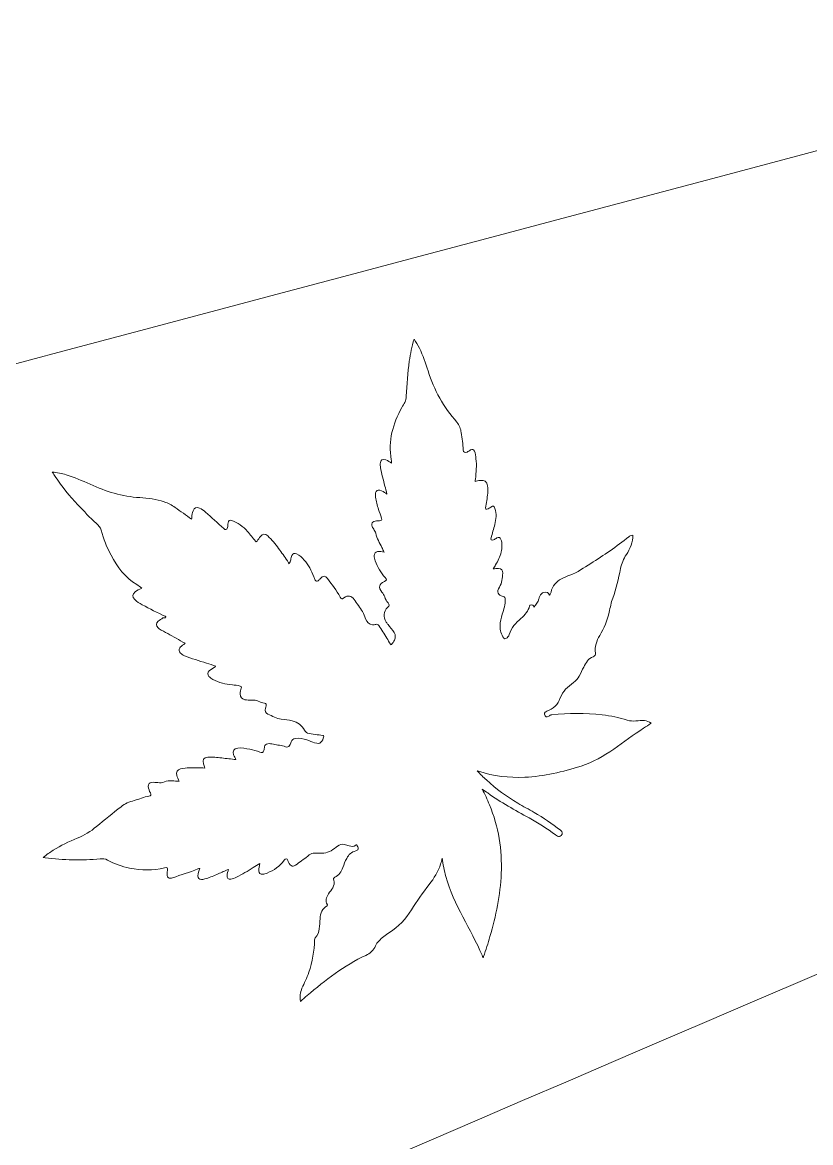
# Model space of a CAD drawing. Extents: x 435 to 1530, y -1168 to -753.
# Drawn here: x 1355.92 to 1379.51, y -823.24 to -789.72 of the extents above; entities that cross this region are included whole.
import ezdxf

# ---------------------------------------------------------------- set-up
doc = ezdxf.new("R2010")
doc.units = 0
doc.header["$MEASUREMENT"] = 0
doc.layers.add('katman 1', color=7, linetype='Continuous')

# ---------------------------------------------------------------- blocks, each defined once
blk = doc.blocks.new('block 2')
at = {"layer": 'katman 1', "lineweight": 0}
for points, knots in [([(1521.388, -755.33), (1431.564, -780.586), (1338.109, -803.653), (1249.27, -829.242), (1249.27, -829.242), (1108.792, -867.432), (1108.792, -867.432), (1108.792, -867.432), (828.002, -943.638), (828.002, -943.638), (767.648, -959.941), (664.507, -997.103), (609.731, -954.091), (568.265, -921.435), (567.624, -868.624), (583.802, -820.334), (587.509, -809.206), (591.359, -798.361), (596.462, -787.973), (596.462, -787.973), (611.609, -758.022), (611.609, -758.022), (606.84, -761.249), (568.366, -806.501), (561.392, -814.627), (548.887, -829.242), (538.776, -843.348), (527.478, -858.154), (486.342, -912.093), (435.301, -1017.025), (480.934, -1082.877), (539.989, -1168.102), (671.319, -1122.98), (755.776, -1087.256), (755.776, -1087.256), (1013.682, -976.161), (1013.682, -976.161), (1071.206, -951.778), (1127.853, -927.664), (1185.462, -902.274), (1214.286, -889.598), (1242.196, -878.038), (1271.06, -865.408), (1327.008, -840.889), (1387.531, -814.518), (1443.373, -791.269), (1450.985, -788.124), (1525.209, -755.426), (1530.031, -754.329), (1527.61, -752.993), (1524.6, -754.419), (1521.388, -755.33)], [0, 0, 0, 0, 1, 1, 1, 2, 2, 2, 3, 3, 3, 4, 4, 4, 5, 5, 5, 6, 6, 6, 7, 7, 7, 8, 8, 8, 9, 9, 9, 10, 10, 10, 11, 11, 11, 12, 12, 12, 13, 13, 13, 14, 14, 14, 15, 15, 15, 16, 16, 16, 17, 17, 17, 17]), ([(1374.516, -810.839), (1374.211, -811.04), (1373.922, -811.263), (1373.62, -811.467), (1373.315, -811.674), (1372.999, -811.863), (1372.645, -811.976), (1372.095, -812.15), (1371.537, -812.282), (1370.958, -812.309), (1370.487, -812.33), (1370.025, -812.277), (1369.576, -812.127), (1369.566, -812.124), (1369.555, -812.122), (1369.536, -812.117), (1369.627, -812.217), (1369.719, -812.305), (1369.812, -812.39), (1370.101, -812.654), (1370.414, -812.885), (1370.75, -813.084), (1370.912, -813.18), (1371.079, -813.268), (1371.242, -813.362), (1371.517, -813.52), (1371.777, -813.7), (1372.028, -813.893), (1372.093, -813.943), (1372.097, -813.993), (1372.047, -814.051), (1372.017, -814.087), (1371.981, -814.096), (1371.939, -814.071), (1371.917, -814.058), (1371.895, -814.044), (1371.875, -814.028), (1371.625, -813.844), (1371.361, -813.682), (1371.091, -813.528), (1370.67, -813.289), (1370.241, -813.065), (1369.849, -812.779), (1369.796, -812.74), (1369.742, -812.702), (1369.688, -812.663), (1369.764, -812.819), (1369.838, -812.973), (1369.903, -813.132), (1370.176, -813.791), (1370.284, -814.479), (1370.256, -815.189), (1370.229, -815.833), (1370.097, -816.458), (1369.918, -817.075), (1369.859, -817.277), (1369.794, -817.478), (1369.726, -817.677), (1369.724, -817.685), (1369.72, -817.692), (1369.713, -817.707), (1369.701, -817.679), (1369.692, -817.657), (1369.683, -817.636), (1369.515, -817.242), (1369.305, -816.869), (1369.107, -816.489), (1368.904, -816.099), (1368.714, -815.703), (1368.596, -815.277), (1368.547, -815.101), (1368.514, -814.923), (1368.488, -814.728), (1368.47, -814.795), (1368.457, -814.85), (1368.441, -814.903), (1368.371, -815.133), (1368.243, -815.333), (1368.098, -815.521), (1367.909, -815.765), (1367.73, -816.016), (1367.566, -816.278), (1367.395, -816.55), (1367.183, -816.783), (1366.907, -816.955), (1366.792, -817.027), (1366.683, -817.109), (1366.591, -817.211), (1366.552, -817.255), (1366.513, -817.3), (1366.49, -817.354), (1366.433, -817.488), (1366.333, -817.581), (1366.204, -817.639), (1365.548, -817.938), (1364.99, -818.382), (1364.445, -818.843), (1364.38, -818.898), (1364.317, -818.956), (1364.249, -819.017), (1364.219, -818.876), (1364.237, -818.748), (1364.29, -818.625), (1364.359, -818.466), (1364.439, -818.312), (1364.495, -818.147), (1364.602, -817.831), (1364.655, -817.506), (1364.669, -817.174), (1364.669, -817.15), (1364.671, -817.13), (1364.69, -817.112), (1364.766, -817.038), (1364.798, -816.943), (1364.809, -816.841), (1364.82, -816.742), (1364.824, -816.641), (1364.832, -816.541), (1364.844, -816.379), (1364.898, -816.24), (1365.044, -816.152), (1365.06, -816.142), (1365.059, -816.134), (1365.051, -816.122), (1364.98, -816.004), (1365.014, -815.899), (1365.086, -815.796), (1365.127, -815.736), (1365.174, -815.68), (1365.21, -815.616), (1365.252, -815.544), (1365.269, -815.469), (1365.24, -815.388), (1365.228, -815.351), (1365.237, -815.319), (1365.274, -815.302), (1365.399, -815.244), (1365.464, -815.136), (1365.514, -815.014), (1365.551, -814.921), (1365.582, -814.825), (1365.629, -814.736), (1365.688, -814.622), (1365.775, -814.544), (1365.902, -814.512), (1365.934, -814.504), (1365.968, -814.494), (1365.972, -814.455), (1365.977, -814.409), (1365.953, -814.37), (1365.928, -814.334), (1365.92, -814.322), (1365.912, -814.334), (1365.905, -814.339), (1365.841, -814.388), (1365.772, -814.384), (1365.7, -814.364), (1365.654, -814.351), (1365.607, -814.336), (1365.56, -814.324), (1365.486, -814.304), (1365.419, -814.319), (1365.359, -814.367), (1365.296, -814.418), (1365.23, -814.466), (1365.161, -814.507), (1365.094, -814.547), (1365.023, -814.573), (1364.945, -814.576), (1364.854, -814.579), (1364.763, -814.581), (1364.672, -814.579), (1364.609, -814.578), (1364.553, -814.594), (1364.506, -814.635), (1364.391, -814.735), (1364.26, -814.814), (1364.142, -814.909), (1364.025, -815.003), (1363.951, -814.985), (1363.888, -814.848), (1363.881, -814.833), (1363.875, -814.818), (1363.869, -814.803), (1363.839, -814.733), (1363.804, -814.727), (1363.759, -814.79), (1363.628, -814.973), (1363.452, -815.094), (1363.245, -815.176), (1363.205, -815.193), (1363.163, -815.206), (1363.119, -815.211), (1363.041, -815.22), (1362.999, -815.185), (1362.995, -815.105), (1362.991, -815.035), (1363.014, -814.968), (1363.033, -814.892), (1362.963, -814.934), (1362.898, -814.973), (1362.834, -815.012), (1362.668, -815.114), (1362.502, -815.215), (1362.328, -815.301), (1362.273, -815.327), (1362.218, -815.351), (1362.157, -815.357), (1362.084, -815.363), (1362.048, -815.328), (1362.049, -815.254), (1362.05, -815.191), (1362.073, -815.132), (1362.094, -815.065), (1361.986, -815.112), (1361.886, -815.156), (1361.785, -815.2), (1361.666, -815.251), (1361.547, -815.302), (1361.422, -815.341), (1361.377, -815.355), (1361.331, -815.366), (1361.284, -815.366), (1361.211, -815.365), (1361.176, -815.329), (1361.176, -815.257), (1361.176, -815.181), (1361.206, -815.111), (1361.23, -815.04), (1361.208, -815.035), (1361.192, -815.047), (1361.175, -815.054), (1360.928, -815.158), (1360.67, -815.23), (1360.416, -815.317), (1360.397, -815.324), (1360.375, -815.327), (1360.354, -815.329), (1360.3, -815.334), (1360.267, -815.307), (1360.257, -815.25), (1360.249, -815.2), (1360.256, -815.15), (1360.265, -815.1), (1360.281, -815.018), (1360.259, -814.996), (1360.179, -815.016), (1359.831, -815.106), (1359.482, -815.103), (1359.133, -815.03), (1358.901, -814.981), (1358.681, -814.898), (1358.473, -814.787), (1358.401, -814.749), (1358.329, -814.745), (1358.252, -814.751), (1357.701, -814.794), (1357.15, -814.798), (1356.601, -814.717), (1356.585, -814.715), (1356.57, -814.711), (1356.547, -814.707), (1356.644, -814.625), (1356.744, -814.557), (1356.846, -814.493), (1357.073, -814.35), (1357.314, -814.233), (1357.563, -814.134), (1357.777, -814.05), (1357.965, -813.929), (1358.141, -813.783), (1358.383, -813.582), (1358.63, -813.387), (1358.875, -813.19), (1358.991, -813.096), (1359.128, -813.045), (1359.268, -813.005), (1359.416, -812.962), (1359.559, -812.902), (1359.711, -812.872), (1359.775, -812.86), (1359.78, -812.84), (1359.753, -812.779), (1359.725, -812.717), (1359.696, -812.655), (1359.692, -812.586), (1359.687, -812.511), (1359.718, -812.473), (1359.792, -812.463), (1359.853, -812.455), (1359.912, -812.464), (1359.972, -812.47), (1360.042, -812.478), (1360.109, -812.477), (1360.176, -812.445), (1360.246, -812.412), (1360.325, -812.418), (1360.401, -812.419), (1360.471, -812.421), (1360.54, -812.423), (1360.614, -812.425), (1360.587, -812.365), (1360.561, -812.313), (1360.546, -812.257), (1360.517, -812.151), (1360.552, -812.087), (1360.658, -812.058), (1360.745, -812.034), (1360.834, -812.029), (1360.924, -812.027), (1361.075, -812.023), (1361.225, -812.028), (1361.382, -812.033), (1361.369, -811.99), (1361.354, -811.95), (1361.343, -811.909), (1361.307, -811.776), (1361.338, -811.727), (1361.475, -811.712), (1361.613, -811.698), (1361.751, -811.716), (1361.888, -811.731), (1362.03, -811.746), (1362.171, -811.764), (1362.316, -811.78), (1362.291, -811.731), (1362.261, -811.686), (1362.245, -811.636), (1362.207, -811.52), (1362.251, -811.449), (1362.372, -811.435), (1362.494, -811.421), (1362.612, -811.447), (1362.729, -811.471), (1362.832, -811.492), (1362.935, -811.512), (1363.032, -811.558), (1363.095, -811.588), (1363.129, -811.57), (1363.15, -811.503), (1363.16, -811.47), (1363.165, -811.434), (1363.17, -811.399), (1363.18, -811.341), (1363.207, -811.313), (1363.265, -811.305), (1363.323, -811.297), (1363.379, -811.306), (1363.434, -811.319), (1363.555, -811.348), (1363.682, -811.348), (1363.799, -811.398), (1363.846, -811.418), (1363.888, -811.398), (1363.918, -811.356), (1363.942, -811.323), (1363.958, -811.285), (1363.97, -811.247), (1363.988, -811.186), (1364.029, -811.156), (1364.088, -811.146), (1364.209, -811.127), (1364.324, -811.157), (1364.437, -811.193), (1364.515, -811.218), (1364.592, -811.251), (1364.67, -811.277), (1364.845, -811.337), (1364.908, -811.242), (1364.945, -811.08), (1364.951, -811.056), (1364.933, -811.058), (1364.919, -811.056), (1364.84, -811.047), (1364.761, -811.037), (1364.683, -811.028), (1364.607, -811.018), (1364.531, -811.011), (1364.459, -810.984), (1364.418, -810.969), (1364.387, -810.945), (1364.367, -810.904), (1364.289, -810.749), (1364.162, -810.657), (1363.994, -810.618), (1363.888, -810.594), (1363.78, -810.583), (1363.672, -810.568), (1363.527, -810.549), (1363.402, -810.479), (1363.273, -810.419), (1363.195, -810.382), (1363.176, -810.326), (1363.195, -810.241), (1363.201, -810.217), (1363.21, -810.195), (1363.217, -810.171), (1363.228, -810.127), (1363.215, -810.101), (1363.17, -810.092), (1363.104, -810.08), (1363.043, -810.062), (1362.984, -810.028), (1362.926, -809.995), (1362.855, -810.003), (1362.788, -810.001), (1362.719, -810), (1362.648, -810.004), (1362.58, -809.987), (1362.486, -809.964), (1362.444, -809.911), (1362.443, -809.813), (1362.443, -809.754), (1362.453, -809.696), (1362.474, -809.642), (1362.49, -809.6), (1362.476, -809.59), (1362.438, -809.579), (1362.363, -809.555), (1362.285, -809.551), (1362.208, -809.544), (1362.004, -809.527), (1361.808, -809.479), (1361.627, -809.38), (1361.583, -809.356), (1361.54, -809.33), (1361.507, -809.29), (1361.459, -809.234), (1361.462, -809.181), (1361.513, -809.127), (1361.564, -809.073), (1361.638, -809.052), (1361.69, -808.999), (1361.694, -808.995), (1361.699, -808.99), (1361.708, -808.982), (1361.614, -808.952), (1361.524, -808.925), (1361.435, -808.895), (1361.213, -808.823), (1360.988, -808.759), (1360.772, -808.671), (1360.728, -808.653), (1360.688, -808.628), (1360.654, -808.595), (1360.601, -808.545), (1360.596, -808.491), (1360.639, -808.43), (1360.659, -808.402), (1360.684, -808.379), (1360.711, -808.359), (1360.737, -808.34), (1360.764, -808.322), (1360.795, -808.3), (1360.704, -808.248), (1360.615, -808.2), (1360.528, -808.149), (1360.36, -808.05), (1360.182, -807.969), (1360.018, -807.863), (1360.006, -807.855), (1359.994, -807.846), (1359.984, -807.836), (1359.914, -807.769), (1359.915, -807.705), (1359.986, -807.64), (1360.03, -807.6), (1360.081, -807.572), (1360.131, -807.542), (1360.152, -807.53), (1360.169, -807.54), (1360.187, -807.542), (1360.204, -807.544), (1360.216, -807.539), (1360.22, -807.521), (1360.224, -807.505), (1360.214, -807.498), (1360.201, -807.492), (1359.965, -807.389), (1359.736, -807.269), (1359.51, -807.145), (1359.43, -807.102), (1359.351, -807.056), (1359.286, -806.992), (1359.204, -806.912), (1359.207, -806.832), (1359.296, -806.761), (1359.355, -806.714), (1359.423, -806.685), (1359.497, -806.65), (1359.443, -806.611), (1359.396, -806.574), (1359.346, -806.543), (1358.998, -806.33), (1358.765, -806.016), (1358.577, -805.664), (1358.449, -805.426), (1358.346, -805.178), (1358.282, -804.914), (1358.261, -804.827), (1358.201, -804.767), (1358.138, -804.711), (1357.941, -804.538), (1357.766, -804.345), (1357.586, -804.155), (1357.336, -803.891), (1357.104, -803.613), (1356.904, -803.308), (1356.877, -803.267), (1356.851, -803.224), (1356.819, -803.175), (1356.965, -803.188), (1357.098, -803.217), (1357.23, -803.255), (1357.478, -803.327), (1357.713, -803.433), (1357.948, -803.54), (1358.422, -803.756), (1358.913, -803.907), (1359.437, -803.94), (1359.683, -803.955), (1359.928, -803.984), (1360.164, -804.065), (1360.283, -804.106), (1360.394, -804.16), (1360.497, -804.234), (1360.659, -804.351), (1360.821, -804.467), (1360.985, -804.584), (1361, -804.566), (1360.994, -804.546), (1360.995, -804.527), (1361, -804.461), (1361.005, -804.395), (1361.03, -804.332), (1361.067, -804.237), (1361.131, -804.212), (1361.223, -804.252), (1361.29, -804.281), (1361.347, -804.324), (1361.401, -804.371), (1361.584, -804.533), (1361.766, -804.698), (1361.948, -804.862), (1362.005, -804.915), (1362.033, -804.91), (1362.059, -804.835), (1362.074, -804.79), (1362.074, -804.742), (1362.079, -804.696), (1362.089, -804.62), (1362.113, -804.604), (1362.187, -804.625), (1362.379, -804.682), (1362.526, -804.805), (1362.658, -804.95), (1362.743, -805.044), (1362.82, -805.144), (1362.899, -805.243), (1362.919, -805.268), (1362.929, -805.268), (1362.946, -805.241), (1362.978, -805.192), (1363.011, -805.143), (1363.049, -805.098), (1363.116, -805.017), (1363.186, -805.014), (1363.266, -805.085), (1363.392, -805.197), (1363.493, -805.33), (1363.592, -805.464), (1363.681, -805.584), (1363.768, -805.705), (1363.854, -805.827), (1363.873, -805.854), (1363.887, -805.885), (1363.904, -805.917), (1363.93, -805.88), (1363.949, -805.844), (1363.954, -805.8), (1363.959, -805.755), (1363.969, -805.711), (1363.991, -805.67), (1364.023, -805.612), (1364.063, -805.596), (1364.125, -805.622), (1364.22, -805.662), (1364.291, -805.734), (1364.359, -805.808), (1364.492, -805.953), (1364.577, -806.126), (1364.644, -806.308), (1364.657, -806.341), (1364.668, -806.375), (1364.684, -806.407), (1364.706, -806.449), (1364.732, -806.454), (1364.771, -806.427), (1364.8, -806.407), (1364.822, -806.382), (1364.844, -806.356), (1364.918, -806.268), (1364.984, -806.269), (1365.055, -806.361), (1365.192, -806.538), (1365.319, -806.722), (1365.435, -806.914), (1365.478, -806.986), (1365.479, -806.985), (1365.547, -806.938), (1365.667, -806.852), (1365.766, -806.867), (1365.852, -806.987), (1365.938, -807.107), (1366.021, -807.229), (1366.102, -807.352), (1366.146, -807.417), (1366.164, -807.494), (1366.194, -807.566), (1366.233, -807.661), (1366.289, -807.736), (1366.403, -807.744), (1366.437, -807.746), (1366.472, -807.744), (1366.504, -807.734), (1366.544, -807.722), (1366.569, -807.738), (1366.591, -807.768), (1366.677, -807.888), (1366.751, -808.015), (1366.828, -808.141), (1366.866, -808.203), (1366.902, -808.267), (1366.938, -808.33), (1366.95, -808.35), (1366.958, -808.358), (1366.974, -808.333), (1367.001, -808.291), (1367.032, -808.251), (1367.056, -808.207), (1367.097, -808.131), (1367.093, -808.055), (1367.051, -807.979), (1367.002, -807.89), (1366.927, -807.821), (1366.867, -807.741), (1366.848, -807.716), (1366.83, -807.692), (1366.813, -807.666), (1366.71, -807.505), (1366.725, -807.358), (1366.858, -807.22), (1366.909, -807.167), (1366.912, -807.151), (1366.867, -807.092), (1366.823, -807.035), (1366.784, -806.978), (1366.767, -806.905), (1366.754, -806.854), (1366.714, -806.813), (1366.683, -806.77), (1366.573, -806.617), (1366.594, -806.532), (1366.762, -806.446), (1366.834, -806.409), (1366.833, -806.399), (1366.78, -806.333), (1366.658, -806.181), (1366.55, -806.02), (1366.481, -805.835), (1366.462, -805.783), (1366.447, -805.73), (1366.449, -805.674), (1366.451, -805.606), (1366.487, -805.566), (1366.553, -805.553), (1366.617, -805.541), (1366.678, -805.557), (1366.749, -805.567), (1366.725, -805.519), (1366.705, -805.476), (1366.683, -805.434), (1366.612, -805.296), (1366.536, -805.16), (1366.501, -805.005), (1366.492, -804.961), (1366.46, -804.925), (1366.437, -804.886), (1366.415, -804.848), (1366.391, -804.811), (1366.381, -804.768), (1366.368, -804.713), (1366.39, -804.672), (1366.442, -804.652), (1366.497, -804.631), (1366.554, -804.63), (1366.611, -804.63), (1366.673, -804.629), (1366.687, -804.614), (1366.669, -804.553), (1366.642, -804.465), (1366.611, -804.378), (1366.583, -804.29), (1366.545, -804.17), (1366.512, -804.05), (1366.496, -803.925), (1366.491, -803.883), (1366.488, -803.841), (1366.496, -803.799), (1366.509, -803.727), (1366.551, -803.699), (1366.622, -803.717), (1366.689, -803.734), (1366.747, -803.771), (1366.803, -803.81), (1366.809, -803.814), (1366.815, -803.818), (1366.832, -803.831), (1366.81, -803.744), (1366.791, -803.669), (1366.773, -803.595), (1366.726, -803.409), (1366.674, -803.224), (1366.643, -803.035), (1366.636, -802.999), (1366.633, -802.961), (1366.635, -802.924), (1366.639, -802.809), (1366.695, -802.773), (1366.802, -802.812), (1366.862, -802.834), (1366.914, -802.87), (1366.97, -802.907), (1366.976, -802.87), (1366.969, -802.837), (1366.964, -802.805), (1366.87, -802.242), (1367.006, -801.727), (1367.282, -801.24), (1367.311, -801.189), (1367.341, -801.139), (1367.37, -801.088), (1367.402, -801.031), (1367.406, -800.968), (1367.41, -800.904), (1367.43, -800.553), (1367.454, -800.202), (1367.504, -799.853), (1367.535, -799.634), (1367.58, -799.417), (1367.645, -799.197), (1367.71, -799.285), (1367.759, -799.375), (1367.805, -799.467), (1367.915, -799.685), (1367.994, -799.916), (1368.065, -800.148), (1368.24, -800.722), (1368.534, -801.229), (1368.924, -801.681), (1369.003, -801.773), (1369.043, -801.879), (1369.055, -801.995), (1369.073, -802.168), (1369.114, -802.337), (1369.12, -802.511), (1369.123, -802.587), (1369.161, -802.606), (1369.232, -802.576), (1369.269, -802.56), (1369.302, -802.535), (1369.335, -802.513), (1369.389, -802.477), (1369.425, -802.487), (1369.451, -802.547), (1369.482, -802.62), (1369.489, -802.698), (1369.498, -802.775), (1369.522, -802.978), (1369.509, -803.18), (1369.48, -803.382), (1369.477, -803.405), (1369.474, -803.429), (1369.47, -803.454), (1369.523, -803.444), (1369.571, -803.432), (1369.621, -803.424), (1369.755, -803.405), (1369.826, -803.457), (1369.845, -803.59), (1369.866, -803.736), (1369.842, -803.881), (1369.822, -804.026), (1369.812, -804.1), (1369.801, -804.173), (1369.786, -804.246), (1369.777, -804.288), (1369.794, -804.291), (1369.826, -804.285), (1369.872, -804.275), (1369.908, -804.247), (1369.946, -804.223), (1370.018, -804.178), (1370.038, -804.186), (1370.065, -804.265), (1370.118, -804.426), (1370.103, -804.586), (1370.062, -804.745), (1370.027, -804.878), (1369.987, -805.01), (1369.951, -805.143), (1369.946, -805.161), (1369.931, -805.182), (1369.953, -805.201), (1369.976, -805.221), (1370.002, -805.219), (1370.026, -805.206), (1370.06, -805.187), (1370.092, -805.165), (1370.126, -805.146), (1370.188, -805.111), (1370.221, -805.123), (1370.244, -805.191), (1370.286, -805.314), (1370.286, -805.44), (1370.257, -805.566), (1370.224, -805.705), (1370.158, -805.829), (1370.087, -805.952), (1370.064, -805.99), (1370.041, -806.028), (1370.015, -806.072), (1370.07, -806.066), (1370.119, -806.056), (1370.169, -806.062), (1370.261, -806.071), (1370.305, -806.112), (1370.3, -806.203), (1370.292, -806.348), (1370.282, -806.491), (1370.198, -806.622), (1370.106, -806.766), (1370.146, -806.854), (1370.314, -806.895), (1370.365, -806.908), (1370.376, -806.932), (1370.377, -806.978), (1370.38, -807.135), (1370.331, -807.282), (1370.287, -807.429), (1370.254, -807.543), (1370.222, -807.657), (1370.22, -807.776), (1370.217, -807.911), (1370.257, -808.031), (1370.328, -808.144), (1370.347, -808.174), (1370.366, -808.174), (1370.392, -808.16), (1370.442, -808.133), (1370.481, -808.091), (1370.494, -808.04), (1370.548, -807.831), (1370.695, -807.693), (1370.846, -807.556), (1370.963, -807.45), (1371.068, -807.336), (1371.104, -807.176), (1371.107, -807.163), (1371.113, -807.158), (1371.126, -807.156), (1371.192, -807.145), (1371.219, -807.16), (1371.232, -807.214), (1371.294, -807.14), (1371.355, -807.068), (1371.38, -806.973), (1371.387, -806.943), (1371.399, -806.914), (1371.412, -806.887), (1371.437, -806.834), (1371.472, -806.79), (1371.534, -806.778), (1371.62, -806.761), (1371.663, -806.78), (1371.704, -806.855), (1371.721, -806.826), (1371.74, -806.799), (1371.746, -806.768), (1371.784, -806.582), (1371.899, -806.457), (1372.061, -806.37), (1372.141, -806.326), (1372.224, -806.291), (1372.309, -806.259), (1372.535, -806.176), (1372.731, -806.038), (1372.932, -805.912), (1373.325, -805.666), (1373.705, -805.401), (1374.069, -805.114), (1374.103, -805.087), (1374.117, -805.082), (1374.194, -805.065), (1374.195, -805.168), (1374.173, -805.267), (1374.139, -805.363), (1374.104, -805.462), (1374.057, -805.557), (1373.999, -805.646), (1373.914, -805.774), (1373.852, -805.914), (1373.824, -806.065), (1373.767, -806.365), (1373.702, -806.661), (1373.592, -806.947), (1373.541, -807.082), (1373.518, -807.226), (1373.487, -807.367), (1373.431, -807.616), (1373.328, -807.845), (1373.202, -808.067), (1373.11, -808.228), (1373.05, -808.4), (1373.073, -808.591), (1373.079, -808.643), (1373.064, -808.68), (1373.004, -808.702), (1372.86, -808.755), (1372.786, -808.879), (1372.723, -809.01), (1372.679, -809.1), (1372.641, -809.193), (1372.59, -809.28), (1372.545, -809.357), (1372.487, -809.421), (1372.415, -809.473), (1372.248, -809.596), (1372.094, -809.736), (1372.023, -809.934), (1371.95, -810.138), (1371.811, -810.257), (1371.62, -810.332), (1371.578, -810.348), (1371.544, -810.37), (1371.554, -810.425), (1371.569, -810.508), (1371.608, -810.526), (1371.679, -810.479), (1371.705, -810.461), (1371.731, -810.443), (1371.766, -810.439), (1372.27, -810.392), (1372.773, -810.378), (1373.277, -810.441), (1373.531, -810.473), (1373.782, -810.523), (1374.027, -810.599), (1374.113, -810.626), (1374.198, -810.632), (1374.287, -810.624), (1374.37, -810.616), (1374.454, -810.603), (1374.539, -810.611), (1374.614, -810.618), (1374.681, -810.642), (1374.744, -810.694), (1374.666, -810.743), (1374.59, -810.79), (1374.516, -810.839)], [0, 0, 0, 0, 1, 1, 1, 2, 2, 2, 3, 3, 3, 4, 4, 4, 5, 5, 5, 6, 6, 6, 7, 7, 7, 8, 8, 8, 9, 9, 9, 10, 10, 10, 11, 11, 11, 12, 12, 12, 13, 13, 13, 14, 14, 14, 15, 15, 15, 16, 16, 16, 17, 17, 17, 18, 18, 18, 19, 19, 19, 20, 20, 20, 21, 21, 21, 22, 22, 22, 23, 23, 23, 24, 24, 24, 25, 25, 25, 26, 26, 26, 27, 27, 27, 28, 28, 28, 29, 29, 29, 30, 30, 30, 31, 31, 31, 32, 32, 32, 33, 33, 33, 34, 34, 34, 35, 35, 35, 36, 36, 36, 37, 37, 37, 38, 38, 38, 39, 39, 39, 40, 40, 40, 41, 41, 41, 42, 42, 42, 43, 43, 43, 44, 44, 44, 45, 45, 45, 46, 46, 46, 47, 47, 47, 48, 48, 48, 49, 49, 49, 50, 50, 50, 51, 51, 51, 52, 52, 52, 53, 53, 53, 54, 54, 54, 55, 55, 55, 56, 56, 56, 57, 57, 57, 58, 58, 58, 59, 59, 59, 60, 60, 60, 61, 61, 61, 62, 62, 62, 63, 63, 63, 64, 64, 64, 65, 65, 65, 66, 66, 66, 67, 67, 67, 68, 68, 68, 69, 69, 69, 70, 70, 70, 71, 71, 71, 72, 72, 72, 73, 73, 73, 74, 74, 74, 75, 75, 75, 76, 76, 76, 77, 77, 77, 78, 78, 78, 79, 79, 79, 80, 80, 80, 81, 81, 81, 82, 82, 82, 83, 83, 83, 84, 84, 84, 85, 85, 85, 86, 86, 86, 87, 87, 87, 88, 88, 88, 89, 89, 89, 90, 90, 90, 91, 91, 91, 92, 92, 92, 93, 93, 93, 94, 94, 94, 95, 95, 95, 96, 96, 96, 97, 97, 97, 98, 98, 98, 99, 99, 99, 100, 100, 100, 101, 101, 101, 102, 102, 102, 103, 103, 103, 104, 104, 104, 105, 105, 105, 106, 106, 106, 107, 107, 107, 108, 108, 108, 109, 109, 109, 110, 110, 110, 111, 111, 111, 112, 112, 112, 113, 113, 113, 114, 114, 114, 115, 115, 115, 116, 116, 116, 117, 117, 117, 118, 118, 118, 119, 119, 119, 120, 120, 120, 121, 121, 121, 122, 122, 122, 123, 123, 123, 124, 124, 124, 125, 125, 125, 126, 126, 126, 127, 127, 127, 128, 128, 128, 129, 129, 129, 130, 130, 130, 131, 131, 131, 132, 132, 132, 133, 133, 133, 134, 134, 134, 135, 135, 135, 136, 136, 136, 137, 137, 137, 138, 138, 138, 139, 139, 139, 140, 140, 140, 141, 141, 141, 142, 142, 142, 143, 143, 143, 144, 144, 144, 145, 145, 145, 146, 146, 146, 147, 147, 147, 148, 148, 148, 149, 149, 149, 150, 150, 150, 151, 151, 151, 152, 152, 152, 153, 153, 153, 154, 154, 154, 155, 155, 155, 156, 156, 156, 157, 157, 157, 158, 158, 158, 159, 159, 159, 160, 160, 160, 161, 161, 161, 162, 162, 162, 163, 163, 163, 164, 164, 164, 165, 165, 165, 166, 166, 166, 167, 167, 167, 168, 168, 168, 169, 169, 169, 170, 170, 170, 171, 171, 171, 172, 172, 172, 173, 173, 173, 174, 174, 174, 175, 175, 175, 176, 176, 176, 177, 177, 177, 178, 178, 178, 179, 179, 179, 180, 180, 180, 181, 181, 181, 182, 182, 182, 183, 183, 183, 184, 184, 184, 185, 185, 185, 186, 186, 186, 187, 187, 187, 188, 188, 188, 189, 189, 189, 190, 190, 190, 191, 191, 191, 192, 192, 192, 193, 193, 193, 194, 194, 194, 195, 195, 195, 196, 196, 196, 197, 197, 197, 198, 198, 198, 199, 199, 199, 200, 200, 200, 201, 201, 201, 202, 202, 202, 203, 203, 203, 204, 204, 204, 205, 205, 205, 206, 206, 206, 207, 207, 207, 208, 208, 208, 209, 209, 209, 210, 210, 210, 211, 211, 211, 212, 212, 212, 213, 213, 213, 214, 214, 214, 215, 215, 215, 216, 216, 216, 217, 217, 217, 218, 218, 218, 219, 219, 219, 220, 220, 220, 221, 221, 221, 222, 222, 222, 223, 223, 223, 224, 224, 224, 225, 225, 225, 226, 226, 226, 227, 227, 227, 228, 228, 228, 229, 229, 229, 230, 230, 230, 231, 231, 231, 232, 232, 232, 233, 233, 233, 234, 234, 234, 235, 235, 235, 236, 236, 236, 237, 237, 237, 238, 238, 238, 239, 239, 239, 240, 240, 240, 241, 241, 241, 242, 242, 242, 243, 243, 243, 244, 244, 244, 245, 245, 245, 246, 246, 246, 247, 247, 247, 248, 248, 248, 249, 249, 249, 250, 250, 250, 251, 251, 251, 252, 252, 252, 253, 253, 253, 254, 254, 254, 255, 255, 255, 256, 256, 256, 257, 257, 257, 258, 258, 258, 259, 259, 259, 260, 260, 260, 261, 261, 261, 262, 262, 262, 263, 263, 263, 264, 264, 264, 265, 265, 265, 266, 266, 266, 267, 267, 267, 268, 268, 268, 269, 269, 269, 270, 270, 270, 271, 271, 271, 272, 272, 272, 273, 273, 273, 274, 274, 274, 275, 275, 275, 276, 276, 276, 277, 277, 277, 278, 278, 278, 279, 279, 279, 280, 280, 280, 281, 281, 281, 282, 282, 282, 283, 283, 283, 284, 284, 284, 285, 285, 285, 286, 286, 286, 287, 287, 287, 288, 288, 288, 289, 289, 289, 290, 290, 290, 291, 291, 291, 292, 292, 292, 293, 293, 293, 294, 294, 294, 295, 295, 295, 296, 296, 296, 297, 297, 297, 298, 298, 298, 299, 299, 299, 300, 300, 300, 301, 301, 301, 302, 302, 302, 303, 303, 303, 304, 304, 304, 305, 305, 305, 306, 306, 306, 307, 307, 307, 308, 308, 308, 309, 309, 309, 310, 310, 310, 311, 311, 311, 312, 312, 312, 313, 313, 313, 314, 314, 314, 315, 315, 315, 316, 316, 316, 317, 317, 317, 318, 318, 318, 319, 319, 319, 320, 320, 320, 321, 321, 321, 322, 322, 322, 323, 323, 323, 323])]:
    blk.add_open_spline(points, degree=3, knots=knots, dxfattribs=at)

msp = doc.modelspace()

# ---------------------------------------------------------------- block references
at = {"layer": 'katman 1'}
msp.add_blockref('block 2', (0, 0), dxfattribs=at)

doc.saveas('drawing.dxf')
